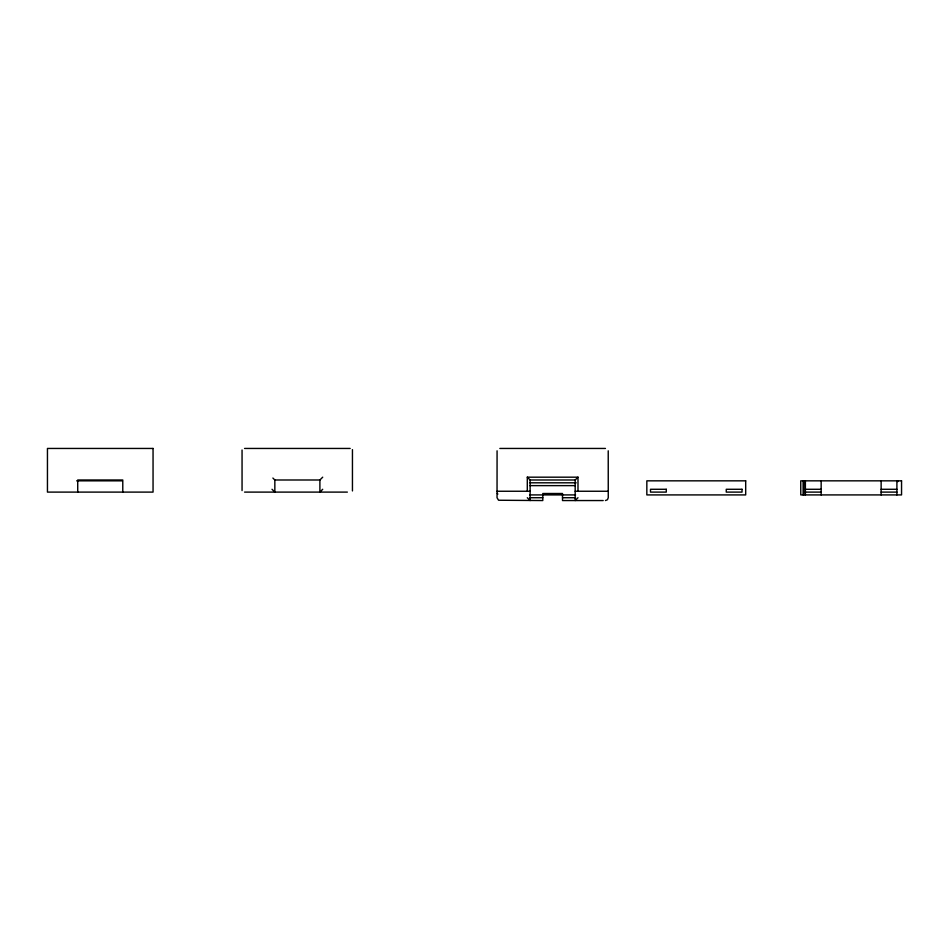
<?xml version="1.0" encoding="UTF-8"?>
<svg xmlns="http://www.w3.org/2000/svg" width="949" height="949" viewBox="0 0 949 949"><rect width="100%" height="100%" fill="white"/><g stroke="black" fill="none" stroke-linecap="round" stroke-linejoin="round"><path stroke-width="1.42" d="M497.074 450.822L497.039 497.727L498.569 500.242L542.792 500.55L542.792 493.504L562.508 493.504L562.508 500.55L603.196 500.55M242.054 449.992L242.054 490.562M352.447 490.941L352.447 449.612M272.897 478.047L274.842 479.992L319.896 479.992L322.707 477.181M322.707 489.281L319.896 492.104L319.896 479.992M527.3 491.25L527.3 477.181L530.123 479.992L575.177 479.992L577.988 477.181L577.988 491.25M577.988 497.727L575.177 500.55L575.177 479.992M605.45 500.55L607.443 499.72L608.262 497.727L608.226 450.822M244.569 448.45L350.169 448.45M499.85 448.45L605.45 448.45M527.3 477.181L577.988 477.181M76.667 480.835L122.362 480.835M529.945 482.804L576.173 482.804M529.945 485.627L575.355 485.627M805.381 489.281L821.158 489.281M881.135 489.281L896.9 489.281M497.039 491.25L530.123 491.25M575.177 491.25L608.262 491.25M244.569 492.104L347.358 492.104M805.381 492.104L821.158 492.104M881.135 492.104L896.9 492.104M529.72 494.915L575.58 494.915M529.72 497.727L542.792 497.727M562.508 497.727L575.58 497.727M527.3 497.727L530.123 500.55L530.123 479.992M272.019 489.281L274.842 492.104L274.842 479.992M497.857 494.097L497.335 493.373M897.754 480.835L897.754 481.677M896.9 480.835L896.9 494.915M881.135 480.835L881.135 494.915M821.158 480.835L821.158 494.915M805.381 480.835L805.381 494.915M803.981 480.835L803.827 494.915M803.115 480.835L803.115 494.915M122.777 492.104L122.777 479.992L77.723 479.992L77.723 492.104M153.05 448.45L47.45 448.45L47.45 492.104L153.05 492.104L153.05 448.45M745.689 480.835L646.838 480.835L646.838 494.915L745.689 494.915L745.689 480.835M901.55 480.835L800.742 480.835L800.778 494.915L901.55 494.915L901.55 480.835M666.269 489.281L650.504 489.281L650.504 492.104L666.269 492.104L666.269 489.281M742.023 489.281L726.258 489.281L726.258 492.104L742.023 492.104L742.023 489.281"/></g></svg>
